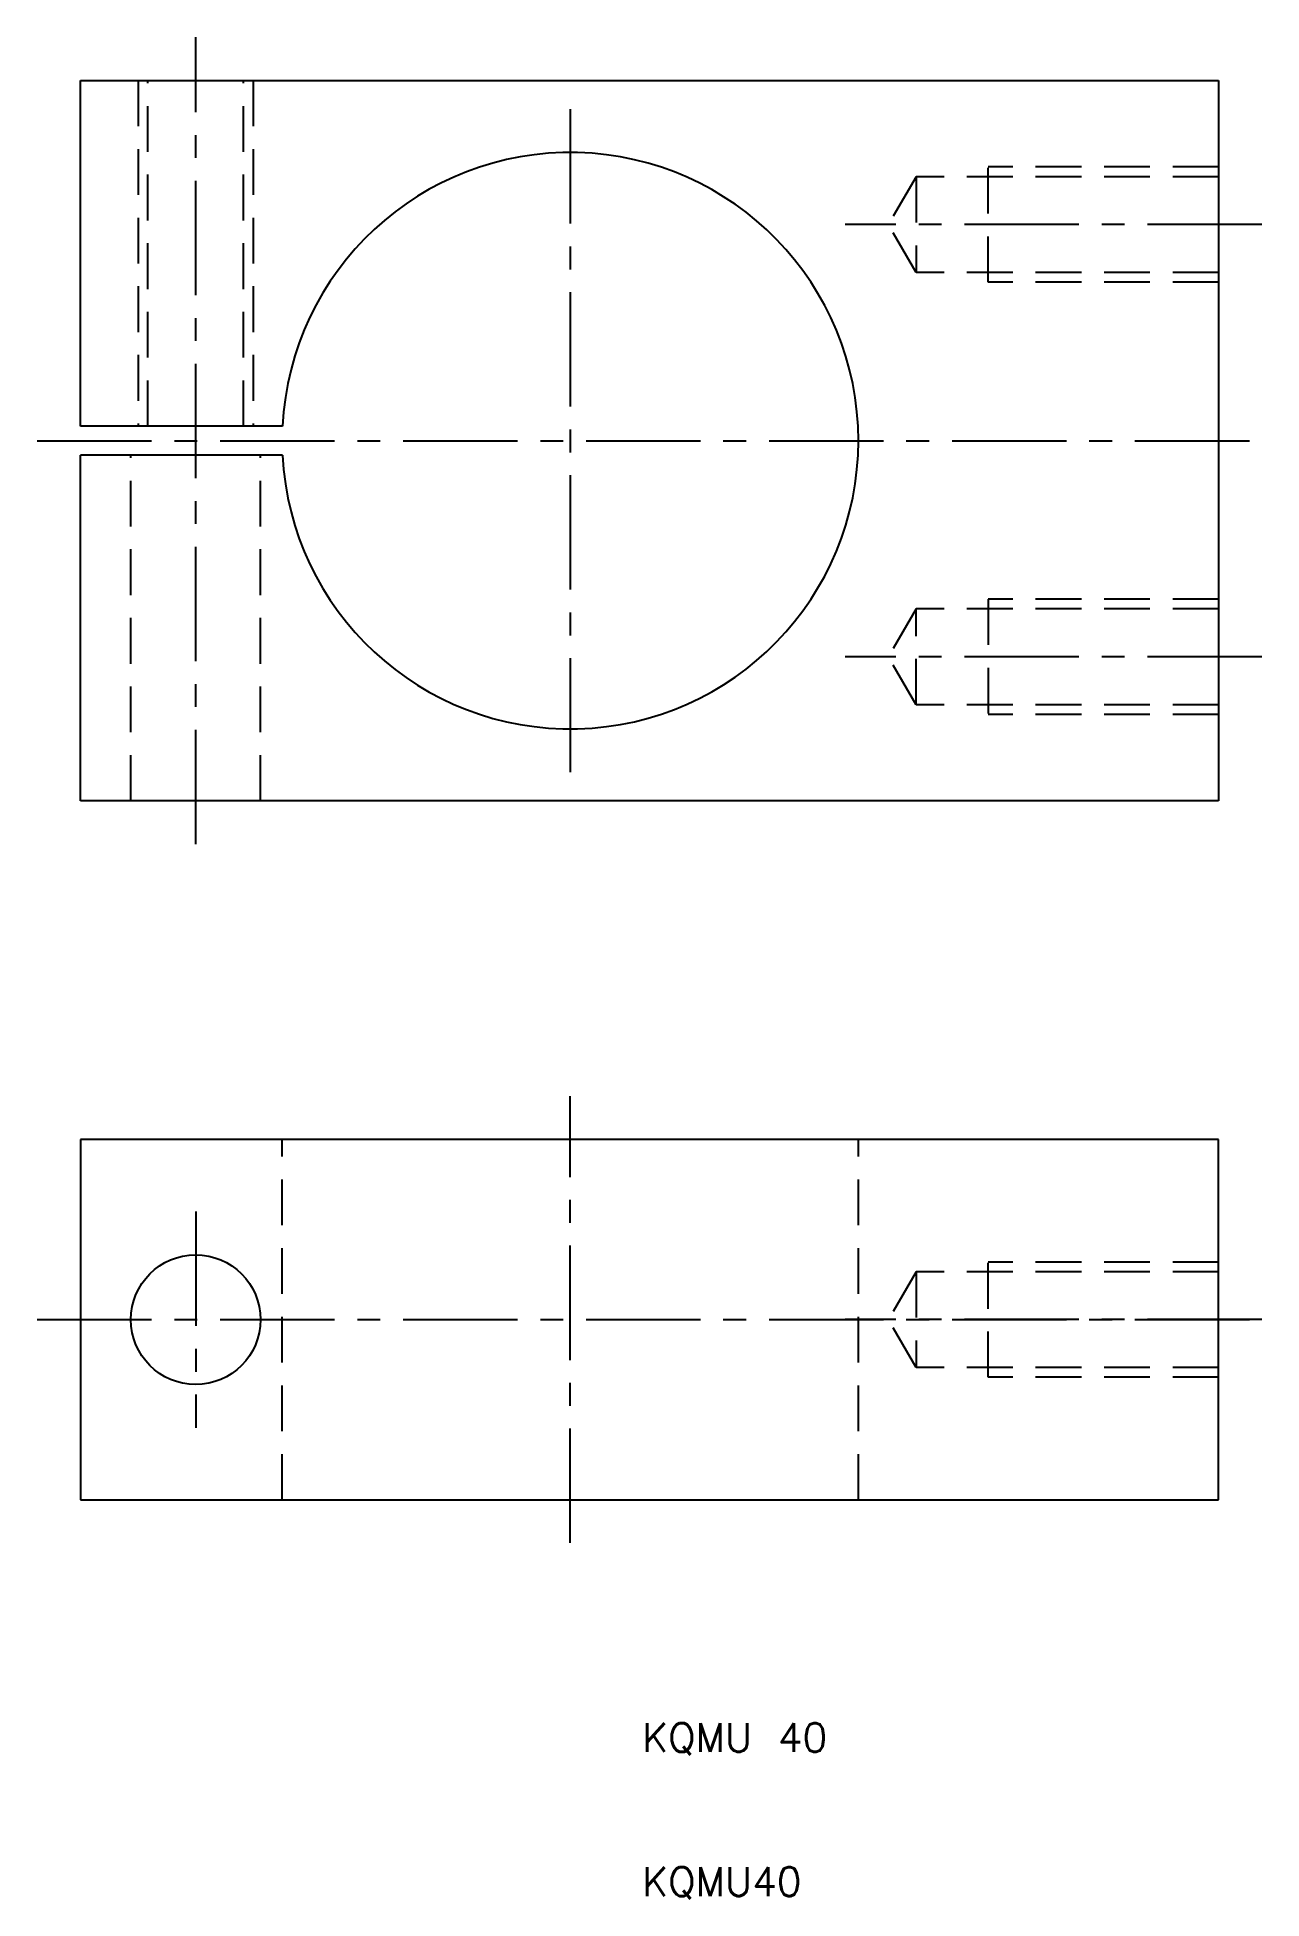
# Model space of a CAD drawing. Extents: x -32 to 53, y 10 to 139.
import ezdxf

# ---------------------------------------------------------------- set-up
doc = ezdxf.new("R2010")
doc.units = 0
doc.header["$LTSCALE"] = 0.25
doc.linetypes.add('CENTER', pattern=[50.8, 31.75, -6.35, 6.35, -6.35])
doc.linetypes.add('DASHED', pattern=[19.05, 12.7, -6.35])
doc.layers.get('0').update_dxf_attribs({"linetype": 'CONTINUOUS'})
doc.layers.add('CENTER', color=1, linetype='CENTER')
doc.styles.get("Standard").update_dxf_attribs({"font": 'txt.shx', "bigfont": 'extfont.shx'})

msp = doc.modelspace()

# ---------------------------------------------------------------- linework, layer by layer
for p, q in [((-29, 136), (50, 136)), ((-29, 112), (-29, 136)), ((50, 136), (50, 86)), ((-14.97, 112), (-29, 112)), ((-14.97, 110), (-29, 110)), ((-29, 86), (-29, 110)), ((50, 86), (-29, 86)), ((-29, 62.5), (-29, 37.5)), ((50, 62.5), (-29, 62.5)), ((50, 37.5), (50, 62.5)), ((-29, 37.5), (50, 37.5))]:
    msp.add_line(p, q)
at = {"color": 3, "linetype": 'DASHED'}
for p, q in [((-25, 136), (-25, 112)), ((-24.32, 112), (-24.32, 136)), ((-17.68, 112), (-17.68, 136)), ((-17, 136), (-17, 112)), ((29, 129.32), (27.08, 126)), ((29, 129.32), (29, 122.68)), ((50, 129.32), (29, 129.32)), ((34, 122), (34, 130)), ((50, 130), (34, 130)), ((29, 122.68), (27.08, 126)), ((50, 122.68), (29, 122.68)), ((50, 122), (34, 122)), ((-25.5, 86), (-25.5, 110)), ((-16.5, 86), (-16.5, 110)), ((50, 100), (34, 100)), ((34, 100), (34, 92)), ((29, 99.32), (27.08, 96)), ((50, 99.32), (29, 99.32)), ((29, 92.68), (29, 99.32)), ((29, 92.68), (27.08, 96)), ((50, 92.68), (29, 92.68)), ((50, 92), (34, 92)), ((-15, 37.5), (-15, 62.5)), ((25, 37.5), (25, 62.5)), ((29, 53.32), (27.08, 50)), ((50, 53.32), (29, 53.32)), ((29, 53.32), (29, 46.68)), ((50, 54), (34, 54)), ((34, 46), (34, 54)), ((29, 46.68), (27.08, 50)), ((50, 46.68), (29, 46.68)), ((50, 46), (34, 46))]:
    msp.add_line(p, q, dxfattribs=at)
msp.add_circle((-21, 50), 4.5)
msp.add_arc((5, 111), 20, 182.866, 177.134)
at = {"layer": 'CENTER', "color": 1, "linetype": 'CENTER'}
for p, q in [((-21, 83), (-21, 139)), ((5, 134), (5, 88)), ((53, 126), (24.08, 126)), ((-32, 111), (53, 111)), ((53, 96), (24.08, 96)), ((5, 34.5), (5, 65.5)), ((-21, 57.5), (-21, 42.5)), ((-32, 50), (53, 50)), ((53, 50), (24.08, 50))]:
    msp.add_line(p, q, dxfattribs=at)

# ---------------------------------------------------------------- texts
for s, p in [('KQMU 40', (10, 20)), ('KQMU40', (10, 10))]:
    msp.add_text(s, height=2).set_placement(p)

doc.saveas('drawing.dxf')
